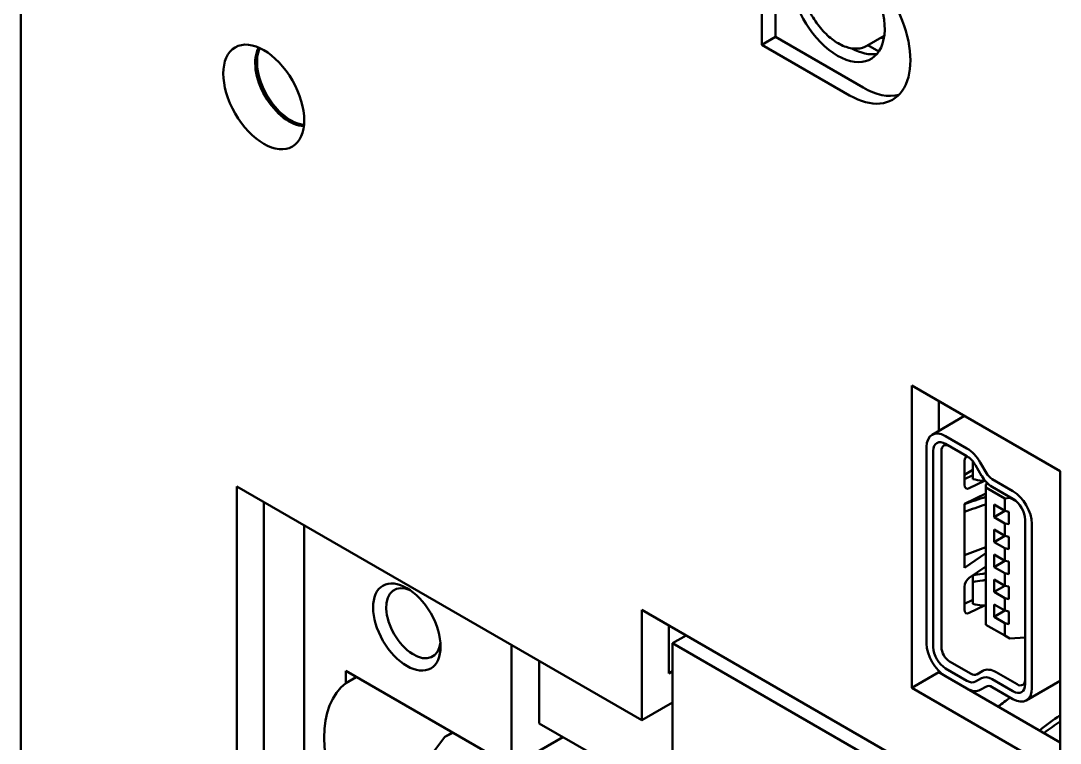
# Model space of a CAD drawing. Header units: millimetres. Extents: x 2121 to 4904, y 892 to 1933.
# Drawn here: x 3035.11 to 3074, y 1645.43 to 1672.46 of the extents above; entities that cross this region are included whole.
import ezdxf

# ---------------------------------------------------------------- set-up
doc = ezdxf.new("R2010")
doc.units = ezdxf.units.MM
doc.header["$LTSCALE"] = 1.8
doc.layers.add('외형선(ISO)', color=7, linetype='Continuous', lineweight=50)

msp = doc.modelspace()

# ---------------------------------------------------------------- linework, layer by layer
at = {"layer": '외형선(ISO)', "color": 7}
for p, q in [((3035.111, 1515.582), (3035.111, 1719.707)), ((3062.84, 1671.562), (3062.84, 1676.811)), ((3063.345, 1676.52), (3063.345, 1671.854)), ((3062.84, 1671.562), (3063.345, 1671.854)), ((3066.123, 1669.667), (3062.84, 1671.562)), ((3063.345, 1671.854), (3066.628, 1669.959)), ((3067.418, 1671.896), (3066.769, 1671.522)), ((3067.214, 1671.312), (3066.81, 1671.545)), ((3068.446, 1658.819), (3074.002, 1655.612)), ((3068.446, 1647.505), (3068.446, 1658.819)), ((3069.456, 1658.236), (3069.456, 1657.116)), ((3069.209, 1656.973), (3070.426, 1657.676)), ((3069.709, 1656.924), (3070.514, 1656.459)), ((3069.002, 1649.167), (3069.002, 1656.516)), ((3069.254, 1656.37), (3069.254, 1649.021)), ((3069.557, 1656.37), (3069.557, 1649.021)), ((3070.514, 1656.168), (3069.709, 1656.632)), ((3070.73, 1655.312), (3070.73, 1655.979)), ((3070.416, 1655.097), (3070.416, 1655.951)), ((3070.73, 1655.659), (3070.416, 1655.478)), ((3071.063, 1655.435), (3070.833, 1655.831)), ((3071.011, 1655.936), (3071.241, 1655.54)), ((3074.002, 1655.612), (3074.002, 1644.297)), ((3070.416, 1655.31), (3070.73, 1655.461)), ((3071.174, 1655.248), (3070.601, 1654.972)), ((3071.454, 1655.315), (3072.234, 1654.865)), ((3043.192, 1576.097), (3043.192, 1655.04)), ((3043.192, 1655.04), (3058.345, 1646.292)), ((3071.224, 1655.116), (3071.286, 1655.151)), ((3071.224, 1655.116), (3071.224, 1654.999)), ((3071.931, 1654.591), (3071.224, 1654.999)), ((3071.224, 1654.999), (3071.224, 1649.867)), ((3072.234, 1654.574), (3071.454, 1655.024)), ((3044.203, 1654.457), (3044.203, 1576.68)), ((3070.416, 1654.387), (3071.224, 1654.772)), ((3071.931, 1654.591), (3072.113, 1654.613)), ((3071.931, 1654.124), (3071.931, 1654.591)), ((3072.09, 1654.657), (3072.113, 1654.613)), ((3072.113, 1654.613), (3072.351, 1654.488)), ((3070.416, 1651.996), (3070.416, 1654.387)), ((3071.527, 1654.358), (3071.527, 1653.891)), ((3071.527, 1654.358), (3071.931, 1654.124)), ((3071.527, 1653.891), (3071.931, 1654.124)), ((3072.076, 1654.091), (3071.931, 1654.124)), ((3072.076, 1653.625), (3072.076, 1654.091)), ((3071.527, 1653.891), (3071.931, 1653.658)), ((3071.931, 1653.658), (3072.076, 1653.625)), ((3071.931, 1653.191), (3071.931, 1653.658)), ((3072.689, 1647.639), (3072.689, 1653.786)), ((3072.941, 1653.64), (3072.941, 1647.493)), ((3045.718, 1575.805), (3045.718, 1653.582)), ((3045.718, 1578.138), (3045.718, 1653.582)), ((3071.527, 1653.425), (3071.527, 1652.958)), ((3071.527, 1653.425), (3071.931, 1653.191)), ((3071.527, 1652.958), (3071.931, 1653.191)), ((3071.527, 1652.958), (3071.931, 1652.725)), ((3072.076, 1653.158), (3071.931, 1653.191)), ((3072.076, 1652.692), (3072.076, 1653.158)), ((3071.224, 1652.544), (3070.416, 1651.996)), ((3071.527, 1652.491), (3071.527, 1652.025)), ((3071.527, 1652.491), (3071.931, 1652.258)), ((3071.931, 1652.725), (3072.076, 1652.692)), ((3071.931, 1652.258), (3071.931, 1652.725)), ((3071.527, 1652.025), (3071.931, 1652.258)), ((3072.076, 1652.225), (3071.931, 1652.258)), ((3072.076, 1651.759), (3072.076, 1652.225)), ((3070.601, 1651.625), (3071.224, 1652.044)), ((3070.73, 1651.711), (3070.73, 1651.463)), ((3071.527, 1652.025), (3071.931, 1651.792)), ((3071.931, 1651.792), (3072.076, 1651.759)), ((3071.931, 1651.325), (3071.931, 1651.792)), ((3070.73, 1651.463), (3070.73, 1650.647)), ((3071.527, 1651.558), (3071.527, 1651.092)), ((3071.527, 1651.558), (3071.931, 1651.325)), ((3071.527, 1651.092), (3071.931, 1651.325)), ((3072.076, 1651.292), (3071.931, 1651.325)), ((3070.416, 1650.432), (3070.416, 1651.285)), ((3071.527, 1651.092), (3071.931, 1650.858)), ((3072.076, 1650.825), (3072.076, 1651.292)), ((3070.416, 1650.645), (3070.73, 1650.796)), ((3071.174, 1650.582), (3070.601, 1650.306)), ((3071.527, 1650.625), (3071.527, 1650.159)), ((3071.527, 1650.625), (3071.931, 1650.392)), ((3071.931, 1650.858), (3072.076, 1650.825)), ((3071.931, 1650.392), (3071.931, 1650.858)), ((3058.345, 1646.292), (3058.345, 1650.421)), ((3058.345, 1650.421), (3074.002, 1641.381)), ((3071.527, 1650.159), (3071.931, 1650.392)), ((3071.527, 1650.159), (3071.931, 1649.925)), ((3072.076, 1650.359), (3071.931, 1650.392)), ((3072.076, 1649.892), (3072.076, 1650.359)), ((3059.355, 1649.838), (3059.355, 1648.042)), ((3071.224, 1649.867), (3071.931, 1649.459)), ((3071.931, 1649.925), (3072.076, 1649.892)), ((3071.931, 1649.459), (3071.931, 1649.925)), ((3060.001, 1649.465), (3059.496, 1649.173)), ((3072.113, 1649.354), (3071.931, 1649.459)), ((3072.689, 1649.391), (3072.113, 1649.354)), ((3053.476, 1644.554), (3053.476, 1649.103)), ((3059.496, 1649.173), (3072.53, 1641.648)), ((3059.496, 1642.507), (3059.496, 1649.173)), ((3054.506, 1648.508), (3054.506, 1646.175)), ((3069.709, 1648.234), (3070.514, 1647.769)), ((3069.86, 1648.496), (3070.665, 1648.032)), ((3047.273, 1647.685), (3047.273, 1648.135)), ((3052.647, 1645.032), (3047.273, 1648.135)), ((3047.273, 1647.685), (3047.663, 1647.91)), ((3059.496, 1648.123), (3059.355, 1648.042)), ((3068.446, 1647.505), (3069.456, 1648.088)), ((3069.456, 1648.142), (3069.456, 1648.088)), ((3069.456, 1648.088), (3069.709, 1647.942)), ((3070.514, 1647.478), (3069.709, 1647.942)), ((3070.833, 1647.737), (3071.063, 1647.867)), ((3070.878, 1648.01), (3071.108, 1648.14)), ((3071.454, 1647.827), (3072.234, 1647.377)), ((3071.606, 1648.089), (3072.386, 1647.639)), ((3074.002, 1644.297), (3068.446, 1647.505)), ((3070.514, 1647.478), (3074.002, 1645.464)), ((3071.241, 1647.557), (3071.011, 1647.427)), ((3072.234, 1647.085), (3071.454, 1647.535)), ((3072.734, 1647.036), (3074.002, 1647.768)), ((3058.345, 1646.292), (3059.496, 1646.957)), ((3056.526, 1645.009), (3054.506, 1646.175)), ((3050.981, 1645.666), (3050.263, 1644.729)), ((3051.265, 1645.83), (3050.981, 1645.666)), ((3055.395, 1645.662), (3053.476, 1644.554))]:
    msp.add_line(p, q, dxfattribs=at)
for centre, major_axis, ratio, start_param, end_param in [((3065.668, 1673.195), (1.25, -2.165), 0.57735, 2.595813, 8.399761), ((3066.123, 1672.292), (1.607, -2.784), 0.57735, 5.497787, 8.63938), ((3045.145, 1670.153), (-0.893, 1.546), 0.57735, 0.325071, 2.816522), ((3045.213, 1670.192), (-0.893, 1.546), 0.57735, 0.380334, 2.761258), ((3066.173, 1673.487), (1.25, -2.165), 0.57735, 5.516769, 6.079755), ((3066.628, 1672.583), (1.607, -2.784), 0.57735, 5.497787, 6.125397), ((3069.709, 1656.107), (-0.5, 0.866), 0.57735, 5.497787, 7.068583), ((3069.709, 1656.107), (-0.321, 0.557), 0.57735, 5.497787, 7.068583), ((3069.86, 1656.195), (-0.214, 0.371), 0.57735, 5.497787, 7.068583), ((3070.514, 1655.643), (0.5, -0.866), 0.57735, 1.575627, 2.356194), ((3070.618, 1656.068), (0.143, 0.247), 0.57735, 1.450202, 2.356194), ((3070.514, 1655.643), (-0.321, 0.557), 0.57735, 4.71722, 5.497787), ((3071.454, 1655.665), (-0.393, 0.68), 0.57735, 1.575627, 2.356194), ((3071.454, 1655.665), (-0.214, 0.371), 0.57735, 1.575627, 2.356194), ((3070.618, 1655.214), (-0.143, -0.247), 0.57735, 5.497787, 6.985442), ((3072.234, 1654.049), (0.5, -0.866), 0.57735, 0.785398, 2.356194), ((3072.234, 1654.049), (-0.321, 0.557), 0.57735, 3.926991, 5.497787), ((3049.802, 1649.922), (0.719, -1.245), 0.57735, 2.470844, 6.953934), ((3070.618, 1651.402), (0.143, 0.247), 0.57735, 0.868539, 2.356194), ((3070.618, 1650.548), (-0.143, -0.247), 0.57735, 5.497787, 6.985442), ((3069.709, 1648.759), (-0.5, 0.866), 0.57735, 0.785398, 2.356194), ((3069.709, 1648.759), (0.321, -0.557), 0.57735, 3.926991, 5.497787), ((3069.86, 1648.846), (0.214, -0.371), 0.57735, 3.926991, 5.497787), ((3071.606, 1647.273), (-0.5, 0.866), 0.57735, 5.497787, 6.278354), ((3070.665, 1648.382), (0.214, -0.371), 0.57735, 5.497787, 6.278354), ((3071.454, 1647.185), (-0.393, 0.68), 0.57735, 5.497787, 6.278354), ((3072.386, 1647.989), (0.214, -0.371), 0.57735, 5.497787, 7.068583), ((3049.799, 1643.714), (-2.357, 4.083), 0.57735, 0.074193, 1.496603), ((3070.514, 1648.294), (0.321, -0.557), 0.57735, 5.497787, 6.278354), ((3070.514, 1648.294), (0.5, -0.866), 0.57735, 5.497787, 6.278354), ((3071.454, 1647.185), (-0.214, 0.371), 0.57735, 5.497787, 6.278354), ((3072.234, 1647.902), (0.321, -0.557), 0.57735, 5.497787, 7.068583), ((3072.234, 1647.902), (0.5, -0.866), 0.57735, 5.497787, 7.068583), ((3072.927, 1640.019), (4.675, 8.098), 0.57735, 0.905394, 0.974307), ((3074.466, 1639.13), (4.675, 8.098), 0.57735, 0.855645, 0.974307), ((3074.466, 1639.13), (-4.536, -7.856), 0.57735, 3.999405, 4.094835), ((3049.624, 1643.893), (2.563, 2.127), 0.197603, 0.720103, 0.858423)]:
    msp.add_ellipse(centre, major_axis=major_axis, ratio=ratio, start_param=start_param, end_param=end_param, dxfattribs=at)
for centre, major_axis in [((3044.203, 1669.609), (1.071, -1.856)), ((3049.556, 1649.78), (0.893, -1.546))]:
    msp.add_ellipse(centre, major_axis=major_axis, ratio=0.57735, dxfattribs=at)
msp.add_open_spline([(3066.769, 1671.522), (3066.662, 1671.46), (3066.54, 1671.425), (3066.275, 1671.409), (3066.131, 1671.432), (3065.831, 1671.534), (3065.674, 1671.618), (3065.367, 1671.84), (3065.219, 1671.977), (3064.946, 1672.29), (3064.821, 1672.465), (3064.609, 1672.834), (3064.52, 1673.029), (3064.387, 1673.42), (3064.343, 1673.617), (3064.305, 1673.994), (3064.311, 1674.174), (3064.378, 1674.499), (3064.437, 1674.645), (3064.591, 1674.855), (3064.674, 1674.931), (3064.769, 1674.986)], degree=3, knots=[2.356194, 2.356194, 2.356194, 2.356194, 2.637619, 2.637619, 2.939347, 2.939347, 3.266873, 3.266873, 3.598983, 3.598983, 3.929174, 3.929174, 4.25844, 4.25844, 4.58865, 4.58865, 4.920765, 4.920765, 5.248016, 5.248016, 5.497787, 5.497787, 5.497787, 5.497787], dxfattribs=at)
for points in [[(3067.399, 1671.78), (3067.369, 1671.798), (3067.34, 1671.816), (3067.311, 1671.834)], [(3071.091, 1655.254), (3070.97, 1655.267), (3070.85, 1655.286), (3070.73, 1655.312)], [(3071.091, 1655.254), (3071.126, 1655.25), (3071.161, 1655.248), (3071.196, 1655.247)], [(3071.224, 1654.652), (3070.954, 1654.563), (3070.685, 1654.473), (3070.416, 1654.381)], [(3070.416, 1654.093), (3070.685, 1654.186), (3070.954, 1654.277), (3071.224, 1654.367)], [(3071.224, 1652.773), (3070.954, 1652.668), (3070.685, 1652.565), (3070.416, 1652.464)], [(3071.091, 1651.769), (3070.97, 1651.756), (3070.85, 1651.737), (3070.73, 1651.711)], [(3071.224, 1651.79), (3071.18, 1651.781), (3071.136, 1651.774), (3071.091, 1651.769)], [(3071.091, 1651.521), (3070.97, 1651.509), (3070.85, 1651.489), (3070.73, 1651.463)], [(3071.224, 1651.539), (3071.18, 1651.532), (3071.135, 1651.526), (3071.091, 1651.521)], [(3070.73, 1650.647), (3070.85, 1650.62), (3070.97, 1650.601), (3071.091, 1650.588)], [(3071.091, 1650.588), (3071.135, 1650.584), (3071.18, 1650.581), (3071.224, 1650.58)]]:
    msp.add_open_spline(points, degree=3, dxfattribs=at)

doc.saveas('drawing.dxf')
